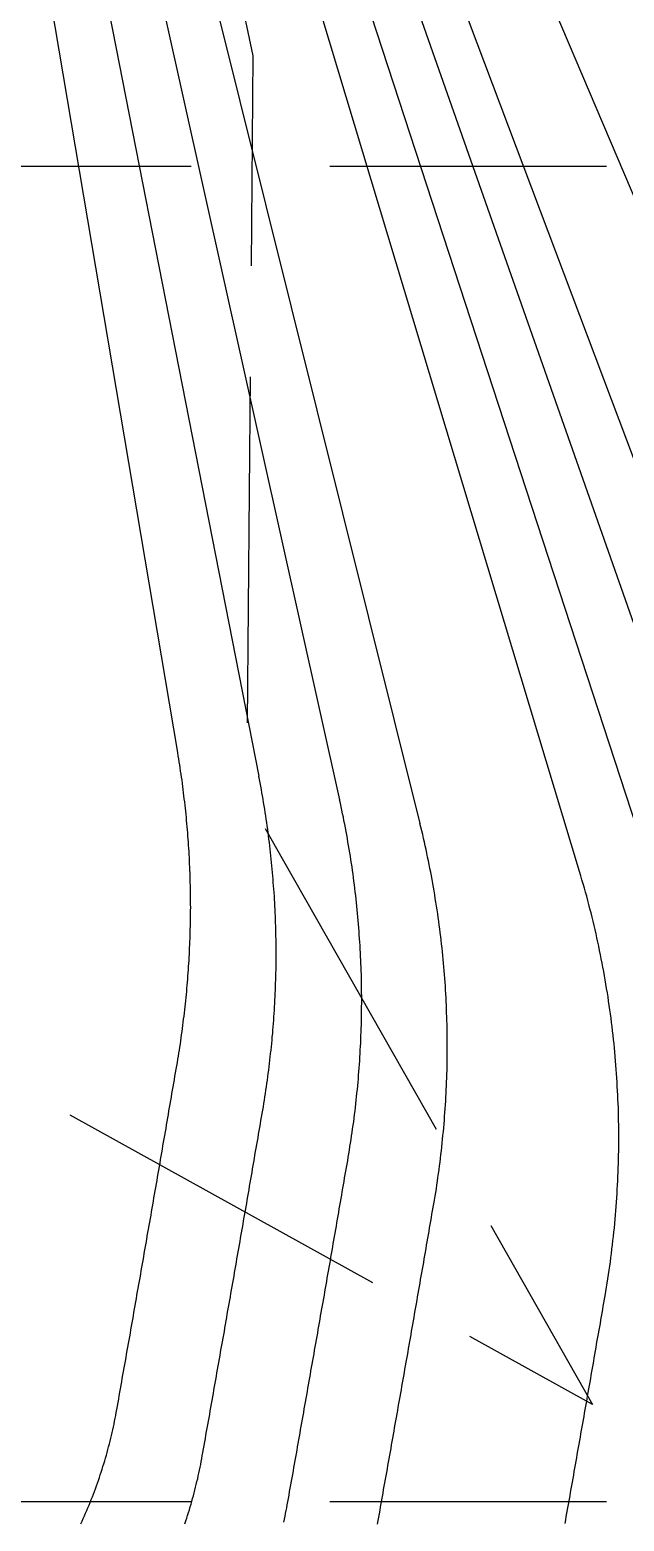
# Model space of a CAD drawing. Header units: inches. Extents: x 2439273 to 2445077, y 7048639 to 7057917.
# Drawn here: x 2443262.3 to 2443326.7, y 7053420.7 to 7053582.3 of the extents above; entities that cross this region are included whole.
import ezdxf

# ---------------------------------------------------------------- set-up
doc = ezdxf.new("R2010")
doc.units = ezdxf.units.IN
doc.header["$LTSCALE"] = 300
doc.header["$MEASUREMENT"] = 0
doc.linetypes.add('DASHEDX2', pattern=[0.165, 0.125, -0.04])
doc.linetypes.add('HIDDEN', pattern=[0.375, 0.25, -0.125])
for name, color, linetype in [('EC', 43, 'DASHEDX2'), ('GRID', 254, 'HIDDEN'), ('PC', 43, 'DASHEDX2')]:
    doc.layers.add(name, color=color, linetype=linetype)

msp = doc.modelspace()

# ---------------------------------------------------------------- linework, layer by layer
at = {"layer": 'EC', "color": 43, "linetype": 'DASHEDX2', "flags": 128}
msp.add_lwpolyline([(2443176.27, 7053867.29), (2443176.73, 7053862.48), (2443184.97, 7053840.5), (2443227.08, 7053756.12), (2443256.94, 7053703.97), (2443271.67, 7053669.06), (2443271.63, 7053649.2), (2443286.42, 7053579.49), (2443285.76, 7053499.28), (2443289.77, 7053492.24), (2443323.24, 7053433.32), (2443266.38, 7053464.81), (2443174.65, 7053370.03), (2443194.6, 7053335.13), (2443202.77, 7053337.71), (2443203.25, 7053337.85), (2443207.85, 7053336.86), (2443341.17, 7053406.78), (2443338.3, 7053344.77), (2443362.45, 7053339.1), (2443366.67, 7053333.5), (2443394.05, 7053332.99), (2443415.43, 7053354.97), (2443437.21, 7053377.5), (2443440.09, 7053380.05), (2443459.25, 7053407.17), (2443447.74, 7053414.11), (2443449.16, 7053430.87), (2443443.12, 7053453.63), (2443438.54, 7053484.56), (2443435.08, 7053526.38)], dxfattribs=at)
at = {"layer": 'GRID', "linetype": 'HIDDEN', "ltscale": 0.4}
for p, q in [((2439424.76, 7053567.54), (2444925.44, 7053567.54)), ((2439424.76, 7053422.78), (2444925.44, 7053422.78))]:
    msp.add_line(p, q, dxfattribs=at)
at = {"layer": 'PC', "color": 24, "linetype": 'Continuous', "flags": 128}
for points in [[(2443334.61, 7053825.31), (2443301.26, 7053606.04), (2443343.26, 7053494.53)], [(2443342.8, 7053826.08), (2443312.22, 7053600.7), (2443357.02, 7053495.42)], [(2443278.29, 7053503.96), (2443257.41, 7053627.4), (2443301.87, 7053824.26)], [(2443305.95, 7053824.19), (2443262.89, 7053624.73), (2443287.08, 7053501.41)], [(2443310.03, 7053824.19), (2443268.38, 7053622.06), (2443295.83, 7053498.86)], [(2443314.13, 7053824.24), (2443273.86, 7053619.39), (2443304.54, 7053496.29)], [(2443321.85, 7053491.07), (2443284.82, 7053614.05), (2443322.32, 7053824.51)], [(2443330.46, 7053488.41), (2443290.3, 7053611.38), (2443326.41, 7053824.73)], [(2443330.51, 7053825), (2443295.78, 7053608.71), (2443338.96, 7053485.95)], [(2443278.25, 7053470.39), (2443278.3, 7053470.72), (2443278.36, 7053471.05), (2443278.41, 7053471.39), (2443278.47, 7053471.72), (2443278.52, 7053472.05), (2443278.57, 7053472.39), (2443278.62, 7053472.72), (2443278.67, 7053473.05), (2443278.71, 7053473.39), (2443278.76, 7053473.72), (2443278.81, 7053474.06), (2443278.85, 7053474.39), (2443278.89, 7053474.73), (2443278.93, 7053475.06), (2443278.98, 7053475.39), (2443279.01, 7053475.73), (2443279.05, 7053476.07), (2443279.09, 7053476.4), (2443279.13, 7053476.74), (2443279.16, 7053477.07), (2443279.2, 7053477.41), (2443279.23, 7053477.74), (2443279.26, 7053478.08), (2443279.29, 7053478.41), (2443279.32, 7053478.75), (2443279.35, 7053479.09), (2443279.38, 7053479.42), (2443279.4, 7053479.76), (2443279.43, 7053480.1), (2443279.45, 7053480.43), (2443279.47, 7053480.77), (2443279.49, 7053481.11), (2443279.51, 7053481.44), (2443279.53, 7053481.78), (2443279.55, 7053482.12), (2443279.57, 7053482.45), (2443279.58, 7053482.79), (2443279.6, 7053483.13), (2443279.61, 7053483.46), (2443279.62, 7053483.8), (2443279.64, 7053484.14), (2443279.65, 7053484.48), (2443279.65, 7053484.81), (2443279.66, 7053485.15), (2443279.67, 7053485.49), (2443279.67, 7053485.82), (2443279.68, 7053486.16), (2443279.68, 7053486.5), (2443279.68, 7053486.84), (2443279.69, 7053487.17), (2443279.68, 7053487.51), (2443279.68, 7053487.85), (2443279.68, 7053488.19), (2443279.68, 7053488.52), (2443279.67, 7053488.86), (2443279.67, 7053489.2), (2443279.66, 7053489.53), (2443279.65, 7053489.87), (2443279.64, 7053490.21), (2443279.63, 7053490.55), (2443279.62, 7053490.88), (2443279.61, 7053491.22), (2443279.59, 7053491.56), (2443279.58, 7053491.89), (2443279.56, 7053492.23), (2443279.55, 7053492.57), (2443279.53, 7053492.91), (2443279.51, 7053493.24), (2443279.49, 7053493.58), (2443279.47, 7053493.92), (2443279.44, 7053494.25), (2443279.42, 7053494.59), (2443279.39, 7053494.92), (2443279.37, 7053495.26), (2443279.34, 7053495.6), (2443279.31, 7053495.93), (2443279.28, 7053496.27), (2443279.25, 7053496.61), (2443279.22, 7053496.94), (2443279.19, 7053497.28), (2443279.15, 7053497.61), (2443279.12, 7053497.95), (2443279.08, 7053498.28), (2443279.04, 7053498.62), (2443279, 7053498.95), (2443278.96, 7053499.29), (2443278.92, 7053499.62), (2443278.88, 7053499.96), (2443278.84, 7053500.29), (2443278.79, 7053500.63), (2443278.75, 7053500.96), (2443278.7, 7053501.3), (2443278.65, 7053501.63), (2443278.6, 7053501.96), (2443278.55, 7053502.3), (2443278.5, 7053502.63), (2443278.45, 7053502.96), (2443278.4, 7053503.3), (2443278.34, 7053503.63), (2443278.29, 7053503.96)], [(2443287.5, 7053465.21), (2443287.57, 7053465.57), (2443287.62, 7053465.93), (2443287.68, 7053466.29), (2443287.74, 7053466.65), (2443287.8, 7053467.01), (2443287.85, 7053467.37), (2443287.9, 7053467.73), (2443287.96, 7053468.09), (2443288.01, 7053468.45), (2443288.06, 7053468.81), (2443288.1, 7053469.17), (2443288.15, 7053469.53), (2443288.2, 7053469.9), (2443288.24, 7053470.26), (2443288.28, 7053470.62), (2443288.32, 7053470.98), (2443288.36, 7053471.34), (2443288.4, 7053471.7), (2443288.44, 7053472.07), (2443288.48, 7053472.43), (2443288.51, 7053472.79), (2443288.54, 7053473.15), (2443288.58, 7053473.52), (2443288.61, 7053473.88), (2443288.64, 7053474.24), (2443288.67, 7053474.6), (2443288.69, 7053474.97), (2443288.72, 7053475.33), (2443288.74, 7053475.69), (2443288.76, 7053476.06), (2443288.79, 7053476.42), (2443288.81, 7053476.78), (2443288.83, 7053477.15), (2443288.84, 7053477.51), (2443288.86, 7053477.87), (2443288.87, 7053478.24), (2443288.89, 7053478.6), (2443288.9, 7053478.97), (2443288.91, 7053479.33), (2443288.92, 7053479.69), (2443288.93, 7053480.06), (2443288.94, 7053480.42), (2443288.94, 7053480.79), (2443288.95, 7053481.15), (2443288.95, 7053481.51), (2443288.95, 7053481.88), (2443288.95, 7053482.24), (2443288.95, 7053482.61), (2443288.95, 7053482.97), (2443288.94, 7053483.33), (2443288.94, 7053483.7), (2443288.93, 7053484.06), (2443288.93, 7053484.43), (2443288.92, 7053484.79), (2443288.91, 7053485.15), (2443288.9, 7053485.52), (2443288.88, 7053485.88), (2443288.87, 7053486.24), (2443288.85, 7053486.61), (2443288.84, 7053486.97), (2443288.82, 7053487.34), (2443288.8, 7053487.7), (2443288.78, 7053488.06), (2443288.76, 7053488.43), (2443288.73, 7053488.79), (2443288.71, 7053489.15), (2443288.68, 7053489.52), (2443288.65, 7053489.88), (2443288.62, 7053490.24), (2443288.59, 7053490.6), (2443288.56, 7053490.97), (2443288.53, 7053491.33), (2443288.5, 7053491.69), (2443288.46, 7053492.05), (2443288.42, 7053492.42), (2443288.39, 7053492.78), (2443288.35, 7053493.14), (2443288.31, 7053493.5), (2443288.27, 7053493.86), (2443288.22, 7053494.22), (2443288.18, 7053494.59), (2443288.13, 7053494.95), (2443288.08, 7053495.31), (2443288.04, 7053495.67), (2443287.99, 7053496.03), (2443287.93, 7053496.39), (2443287.88, 7053496.75), (2443287.83, 7053497.11), (2443287.77, 7053497.47), (2443287.72, 7053497.83), (2443287.66, 7053498.19), (2443287.6, 7053498.55), (2443287.54, 7053498.91), (2443287.48, 7053499.27), (2443287.42, 7053499.62), (2443287.35, 7053499.98), (2443287.29, 7053500.34), (2443287.22, 7053500.7), (2443287.15, 7053501.06), (2443287.08, 7053501.41)], [(2443296.77, 7053460.1), (2443296.84, 7053460.49), (2443296.9, 7053460.87), (2443296.96, 7053461.26), (2443297.02, 7053461.64), (2443297.08, 7053462.03), (2443297.14, 7053462.42), (2443297.2, 7053462.8), (2443297.25, 7053463.19), (2443297.31, 7053463.57), (2443297.36, 7053463.96), (2443297.41, 7053464.35), (2443297.46, 7053464.73), (2443297.51, 7053465.12), (2443297.55, 7053465.51), (2443297.6, 7053465.9), (2443297.64, 7053466.28), (2443297.68, 7053466.67), (2443297.72, 7053467.06), (2443297.76, 7053467.45), (2443297.8, 7053467.84), (2443297.83, 7053468.23), (2443297.87, 7053468.61), (2443297.9, 7053469), (2443297.93, 7053469.39), (2443297.96, 7053469.78), (2443297.99, 7053470.17), (2443298.01, 7053470.56), (2443298.04, 7053470.95), (2443298.06, 7053471.34), (2443298.08, 7053471.73), (2443298.1, 7053472.12), (2443298.12, 7053472.51), (2443298.14, 7053472.9), (2443298.15, 7053473.29), (2443298.17, 7053473.68), (2443298.18, 7053474.07), (2443298.19, 7053474.46), (2443298.2, 7053474.85), (2443298.21, 7053475.24), (2443298.22, 7053475.63), (2443298.22, 7053476.02), (2443298.22, 7053476.41), (2443298.23, 7053476.8), (2443298.23, 7053477.19), (2443298.23, 7053477.58), (2443298.22, 7053477.97), (2443298.22, 7053478.36), (2443298.21, 7053478.75), (2443298.21, 7053479.14), (2443298.2, 7053479.53), (2443298.19, 7053479.92), (2443298.18, 7053480.31), (2443298.16, 7053480.7), (2443298.15, 7053481.09), (2443298.13, 7053481.48), (2443298.11, 7053481.87), (2443298.09, 7053482.26), (2443298.07, 7053482.65), (2443298.05, 7053483.04), (2443298.03, 7053483.42), (2443298, 7053483.81), (2443297.97, 7053484.2), (2443297.95, 7053484.59), (2443297.92, 7053484.98), (2443297.88, 7053485.37), (2443297.85, 7053485.76), (2443297.82, 7053486.15), (2443297.78, 7053486.54), (2443297.74, 7053486.92), (2443297.7, 7053487.31), (2443297.66, 7053487.7), (2443297.62, 7053488.09), (2443297.58, 7053488.48), (2443297.53, 7053488.86), (2443297.49, 7053489.25), (2443297.44, 7053489.64), (2443297.39, 7053490.02), (2443297.34, 7053490.41), (2443297.29, 7053490.8), (2443297.23, 7053491.18), (2443297.18, 7053491.57), (2443297.12, 7053491.96), (2443297.06, 7053492.34), (2443297, 7053492.73), (2443296.94, 7053493.11), (2443296.87, 7053493.5), (2443296.81, 7053493.88), (2443296.74, 7053494.27), (2443296.68, 7053494.65), (2443296.61, 7053495.04), (2443296.54, 7053495.42), (2443296.46, 7053495.8), (2443296.39, 7053496.19), (2443296.31, 7053496.57), (2443296.24, 7053496.95), (2443296.16, 7053497.33), (2443296.08, 7053497.71), (2443296, 7053498.1), (2443295.92, 7053498.48), (2443295.83, 7053498.86)], [(2443306.05, 7053455.05), (2443306.12, 7053455.46), (2443306.18, 7053455.87), (2443306.25, 7053456.28), (2443306.32, 7053456.69), (2443306.38, 7053457.1), (2443306.44, 7053457.51), (2443306.5, 7053457.92), (2443306.56, 7053458.34), (2443306.61, 7053458.75), (2443306.67, 7053459.16), (2443306.72, 7053459.57), (2443306.77, 7053459.98), (2443306.82, 7053460.4), (2443306.87, 7053460.81), (2443306.92, 7053461.22), (2443306.96, 7053461.64), (2443307, 7053462.05), (2443307.04, 7053462.46), (2443307.08, 7053462.88), (2443307.12, 7053463.29), (2443307.16, 7053463.71), (2443307.19, 7053464.12), (2443307.22, 7053464.53), (2443307.25, 7053464.95), (2443307.28, 7053465.36), (2443307.31, 7053465.78), (2443307.34, 7053466.19), (2443307.36, 7053466.61), (2443307.38, 7053467.02), (2443307.4, 7053467.44), (2443307.42, 7053467.85), (2443307.44, 7053468.27), (2443307.45, 7053468.68), (2443307.47, 7053469.1), (2443307.48, 7053469.51), (2443307.49, 7053469.93), (2443307.49, 7053470.35), (2443307.5, 7053470.76), (2443307.51, 7053471.18), (2443307.51, 7053471.59), (2443307.51, 7053472.01), (2443307.51, 7053472.42), (2443307.51, 7053472.84), (2443307.5, 7053473.25), (2443307.5, 7053473.67), (2443307.49, 7053474.09), (2443307.48, 7053474.5), (2443307.47, 7053474.92), (2443307.46, 7053475.33), (2443307.44, 7053475.75), (2443307.43, 7053476.16), (2443307.41, 7053476.58), (2443307.39, 7053476.99), (2443307.37, 7053477.41), (2443307.35, 7053477.82), (2443307.32, 7053478.24), (2443307.3, 7053478.65), (2443307.27, 7053479.07), (2443307.24, 7053479.48), (2443307.21, 7053479.9), (2443307.17, 7053480.31), (2443307.14, 7053480.73), (2443307.1, 7053481.14), (2443307.06, 7053481.55), (2443307.02, 7053481.97), (2443306.98, 7053482.38), (2443306.94, 7053482.79), (2443306.89, 7053483.21), (2443306.84, 7053483.62), (2443306.8, 7053484.03), (2443306.75, 7053484.44), (2443306.69, 7053484.86), (2443306.64, 7053485.27), (2443306.58, 7053485.68), (2443306.53, 7053486.09), (2443306.47, 7053486.5), (2443306.41, 7053486.92), (2443306.34, 7053487.33), (2443306.28, 7053487.74), (2443306.21, 7053488.15), (2443306.15, 7053488.56), (2443306.08, 7053488.97), (2443306.01, 7053489.38), (2443305.93, 7053489.79), (2443305.86, 7053490.2), (2443305.78, 7053490.6), (2443305.71, 7053491.01), (2443305.63, 7053491.42), (2443305.55, 7053491.83), (2443305.46, 7053492.23), (2443305.38, 7053492.64), (2443305.29, 7053493.05), (2443305.2, 7053493.45), (2443305.11, 7053493.86), (2443305.02, 7053494.27), (2443304.93, 7053494.67), (2443304.84, 7053495.08), (2443304.74, 7053495.48), (2443304.64, 7053495.88), (2443304.54, 7053496.29)], [(2443324.62, 7053445.09), (2443324.7, 7053445.55), (2443324.77, 7053446.01), (2443324.85, 7053446.47), (2443324.92, 7053446.93), (2443324.99, 7053447.39), (2443325.06, 7053447.85), (2443325.12, 7053448.31), (2443325.19, 7053448.77), (2443325.25, 7053449.23), (2443325.31, 7053449.69), (2443325.36, 7053450.15), (2443325.42, 7053450.61), (2443325.47, 7053451.07), (2443325.52, 7053451.53), (2443325.57, 7053452), (2443325.62, 7053452.46), (2443325.66, 7053452.92), (2443325.7, 7053453.38), (2443325.74, 7053453.85), (2443325.78, 7053454.31), (2443325.82, 7053454.77), (2443325.85, 7053455.24), (2443325.88, 7053455.7), (2443325.91, 7053456.17), (2443325.94, 7053456.63), (2443325.97, 7053457.09), (2443325.99, 7053457.56), (2443326.01, 7053458.02), (2443326.03, 7053458.49), (2443326.04, 7053458.95), (2443326.06, 7053459.42), (2443326.07, 7053459.88), (2443326.08, 7053460.34), (2443326.09, 7053460.81), (2443326.09, 7053461.27), (2443326.1, 7053461.74), (2443326.1, 7053462.2), (2443326.1, 7053462.67), (2443326.09, 7053463.13), (2443326.09, 7053463.6), (2443326.08, 7053464.06), (2443326.07, 7053464.53), (2443326.06, 7053464.99), (2443326.05, 7053465.46), (2443326.03, 7053465.92), (2443326.01, 7053466.39), (2443325.99, 7053466.85), (2443325.97, 7053467.31), (2443325.94, 7053467.78), (2443325.92, 7053468.24), (2443325.89, 7053468.71), (2443325.86, 7053469.17), (2443325.82, 7053469.63), (2443325.79, 7053470.1), (2443325.75, 7053470.56), (2443325.71, 7053471.02), (2443325.67, 7053471.49), (2443325.62, 7053471.95), (2443325.58, 7053472.41), (2443325.53, 7053472.87), (2443325.48, 7053473.34), (2443325.43, 7053473.8), (2443325.37, 7053474.26), (2443325.31, 7053474.72), (2443325.26, 7053475.18), (2443325.19, 7053475.64), (2443325.13, 7053476.1), (2443325.07, 7053476.56), (2443325, 7053477.02), (2443324.93, 7053477.48), (2443324.86, 7053477.94), (2443324.78, 7053478.4), (2443324.71, 7053478.86), (2443324.63, 7053479.32), (2443324.55, 7053479.77), (2443324.46, 7053480.23), (2443324.38, 7053480.69), (2443324.29, 7053481.14), (2443324.2, 7053481.6), (2443324.11, 7053482.06), (2443324.02, 7053482.51), (2443323.92, 7053482.97), (2443323.83, 7053483.42), (2443323.73, 7053483.88), (2443323.63, 7053484.33), (2443323.52, 7053484.78), (2443323.42, 7053485.23), (2443323.31, 7053485.69), (2443323.2, 7053486.14), (2443323.09, 7053486.59), (2443322.97, 7053487.04), (2443322.86, 7053487.49), (2443322.74, 7053487.94), (2443322.62, 7053488.39), (2443322.49, 7053488.84), (2443322.37, 7053489.28), (2443322.24, 7053489.73), (2443322.11, 7053490.18), (2443321.98, 7053490.62), (2443321.85, 7053491.07)], [(2443271.69, 7053432.75), (2443271.75, 7053433.13), (2443271.82, 7053433.51), (2443271.89, 7053433.88), (2443271.95, 7053434.26), (2443272.02, 7053434.63), (2443272.09, 7053435.01), (2443272.15, 7053435.39), (2443272.22, 7053435.76), (2443272.28, 7053436.14), (2443272.35, 7053436.51), (2443272.42, 7053436.89), (2443272.48, 7053437.27), (2443272.55, 7053437.64), (2443272.62, 7053438.02), (2443272.68, 7053438.4), (2443272.75, 7053438.77), (2443272.82, 7053439.15), (2443272.88, 7053439.52), (2443272.95, 7053439.9), (2443273.01, 7053440.28), (2443273.08, 7053440.65), (2443273.15, 7053441.03), (2443273.21, 7053441.41), (2443273.28, 7053441.78), (2443273.35, 7053442.16), (2443273.41, 7053442.53), (2443273.48, 7053442.91), (2443273.54, 7053443.29), (2443273.61, 7053443.66), (2443273.68, 7053444.04), (2443273.74, 7053444.42), (2443273.81, 7053444.79), (2443273.87, 7053445.17), (2443273.94, 7053445.54), (2443274.01, 7053445.92), (2443274.07, 7053446.3), (2443274.14, 7053446.67), (2443274.2, 7053447.05), (2443274.27, 7053447.43), (2443274.33, 7053447.8), (2443274.4, 7053448.18), (2443274.47, 7053448.56), (2443274.53, 7053448.93), (2443274.6, 7053449.31), (2443274.66, 7053449.68), (2443274.73, 7053450.06), (2443274.79, 7053450.44), (2443274.86, 7053450.81), (2443274.93, 7053451.19), (2443274.99, 7053451.57), (2443275.06, 7053451.94), (2443275.12, 7053452.32), (2443275.19, 7053452.7), (2443275.25, 7053453.07), (2443275.32, 7053453.45), (2443275.39, 7053453.82), (2443275.45, 7053454.2), (2443275.52, 7053454.58), (2443275.58, 7053454.95), (2443275.65, 7053455.33), (2443275.71, 7053455.71), (2443275.78, 7053456.08), (2443275.84, 7053456.46), (2443275.91, 7053456.84), (2443275.97, 7053457.21), (2443276.04, 7053457.59), (2443276.1, 7053457.96), (2443276.17, 7053458.34), (2443276.23, 7053458.72), (2443276.3, 7053459.09), (2443276.37, 7053459.47), (2443276.43, 7053459.85), (2443276.5, 7053460.22), (2443276.56, 7053460.6), (2443276.63, 7053460.98), (2443276.69, 7053461.35), (2443276.76, 7053461.73), (2443276.82, 7053462.11), (2443276.89, 7053462.48), (2443276.95, 7053462.86), (2443277.02, 7053463.23), (2443277.08, 7053463.61), (2443277.15, 7053463.99), (2443277.21, 7053464.36), (2443277.28, 7053464.74), (2443277.34, 7053465.12), (2443277.41, 7053465.49), (2443277.47, 7053465.87), (2443277.53, 7053466.25), (2443277.6, 7053466.62), (2443277.66, 7053467), (2443277.73, 7053467.38), (2443277.79, 7053467.75), (2443277.86, 7053468.13), (2443277.92, 7053468.51), (2443277.99, 7053468.88), (2443278.05, 7053469.26), (2443278.12, 7053469.64), (2443278.18, 7053470.01), (2443278.25, 7053470.39)], [(2443280.95, 7053427.75), (2443281.02, 7053428.12), (2443281.09, 7053428.5), (2443281.15, 7053428.87), (2443281.22, 7053429.25), (2443281.29, 7053429.62), (2443281.35, 7053430), (2443281.42, 7053430.37), (2443281.49, 7053430.74), (2443281.55, 7053431.12), (2443281.62, 7053431.49), (2443281.68, 7053431.87), (2443281.75, 7053432.24), (2443281.82, 7053432.62), (2443281.88, 7053432.99), (2443281.95, 7053433.37), (2443282.02, 7053433.74), (2443282.08, 7053434.12), (2443282.15, 7053434.49), (2443282.21, 7053434.86), (2443282.28, 7053435.24), (2443282.35, 7053435.61), (2443282.41, 7053435.99), (2443282.48, 7053436.36), (2443282.54, 7053436.74), (2443282.61, 7053437.11), (2443282.68, 7053437.49), (2443282.74, 7053437.86), (2443282.81, 7053438.24), (2443282.87, 7053438.61), (2443282.94, 7053438.98), (2443283.01, 7053439.36), (2443283.07, 7053439.73), (2443283.14, 7053440.11), (2443283.2, 7053440.48), (2443283.27, 7053440.86), (2443283.34, 7053441.23), (2443283.4, 7053441.61), (2443283.47, 7053441.98), (2443283.53, 7053442.36), (2443283.6, 7053442.73), (2443283.66, 7053443.11), (2443283.73, 7053443.48), (2443283.8, 7053443.85), (2443283.86, 7053444.23), (2443283.93, 7053444.6), (2443283.99, 7053444.98), (2443284.06, 7053445.35), (2443284.12, 7053445.73), (2443284.19, 7053446.1), (2443284.25, 7053446.48), (2443284.32, 7053446.85), (2443284.39, 7053447.23), (2443284.45, 7053447.6), (2443284.52, 7053447.98), (2443284.58, 7053448.35), (2443284.65, 7053448.73), (2443284.71, 7053449.1), (2443284.78, 7053449.47), (2443284.84, 7053449.85), (2443284.91, 7053450.22), (2443284.97, 7053450.6), (2443285.04, 7053450.97), (2443285.1, 7053451.35), (2443285.17, 7053451.72), (2443285.23, 7053452.1), (2443285.3, 7053452.47), (2443285.37, 7053452.85), (2443285.43, 7053453.22), (2443285.5, 7053453.6), (2443285.56, 7053453.97), (2443285.63, 7053454.35), (2443285.69, 7053454.72), (2443285.76, 7053455.1), (2443285.82, 7053455.47), (2443285.89, 7053455.84), (2443285.95, 7053456.22), (2443286.02, 7053456.59), (2443286.08, 7053456.97), (2443286.15, 7053457.34), (2443286.21, 7053457.72), (2443286.28, 7053458.09), (2443286.34, 7053458.47), (2443286.41, 7053458.84), (2443286.47, 7053459.22), (2443286.53, 7053459.59), (2443286.6, 7053459.97), (2443286.66, 7053460.34), (2443286.73, 7053460.72), (2443286.79, 7053461.09), (2443286.86, 7053461.47), (2443286.92, 7053461.84), (2443286.99, 7053462.22), (2443287.05, 7053462.59), (2443287.12, 7053462.97), (2443287.18, 7053463.34), (2443287.25, 7053463.71), (2443287.31, 7053464.09), (2443287.38, 7053464.46), (2443287.44, 7053464.84), (2443287.5, 7053465.21)], [(2443290.22, 7053422.74), (2443290.29, 7053423.12), (2443290.35, 7053423.49), (2443290.42, 7053423.86), (2443290.49, 7053424.24), (2443290.55, 7053424.61), (2443290.62, 7053424.98), (2443290.69, 7053425.36), (2443290.75, 7053425.73), (2443290.82, 7053426.1), (2443290.88, 7053426.48), (2443290.95, 7053426.85), (2443291.02, 7053427.22), (2443291.08, 7053427.6), (2443291.15, 7053427.97), (2443291.22, 7053428.35), (2443291.28, 7053428.72), (2443291.35, 7053429.09), (2443291.41, 7053429.47), (2443291.48, 7053429.84), (2443291.55, 7053430.21), (2443291.61, 7053430.59), (2443291.68, 7053430.96), (2443291.75, 7053431.33), (2443291.81, 7053431.71), (2443291.88, 7053432.08), (2443291.94, 7053432.45), (2443292.01, 7053432.83), (2443292.08, 7053433.2), (2443292.14, 7053433.57), (2443292.21, 7053433.95), (2443292.27, 7053434.32), (2443292.34, 7053434.7), (2443292.4, 7053435.07), (2443292.47, 7053435.44), (2443292.54, 7053435.82), (2443292.6, 7053436.19), (2443292.67, 7053436.56), (2443292.73, 7053436.94), (2443292.8, 7053437.31), (2443292.87, 7053437.68), (2443292.93, 7053438.06), (2443293, 7053438.43), (2443293.06, 7053438.8), (2443293.13, 7053439.18), (2443293.19, 7053439.55), (2443293.26, 7053439.93), (2443293.32, 7053440.3), (2443293.39, 7053440.67), (2443293.46, 7053441.05), (2443293.52, 7053441.42), (2443293.59, 7053441.79), (2443293.65, 7053442.17), (2443293.72, 7053442.54), (2443293.78, 7053442.91), (2443293.85, 7053443.29), (2443293.91, 7053443.66), (2443293.98, 7053444.03), (2443294.04, 7053444.41), (2443294.11, 7053444.78), (2443294.18, 7053445.16), (2443294.24, 7053445.53), (2443294.31, 7053445.9), (2443294.37, 7053446.28), (2443294.44, 7053446.65), (2443294.5, 7053447.02), (2443294.57, 7053447.4), (2443294.63, 7053447.77), (2443294.7, 7053448.14), (2443294.76, 7053448.52), (2443294.83, 7053448.89), (2443294.89, 7053449.27), (2443294.96, 7053449.64), (2443295.02, 7053450.01), (2443295.09, 7053450.39), (2443295.15, 7053450.76), (2443295.22, 7053451.13), (2443295.28, 7053451.51), (2443295.35, 7053451.88), (2443295.41, 7053452.26), (2443295.48, 7053452.63), (2443295.54, 7053453), (2443295.61, 7053453.38), (2443295.67, 7053453.75), (2443295.74, 7053454.12), (2443295.8, 7053454.5), (2443295.87, 7053454.87), (2443295.93, 7053455.25), (2443296, 7053455.62), (2443296.06, 7053455.99), (2443296.13, 7053456.37), (2443296.19, 7053456.74), (2443296.25, 7053457.11), (2443296.32, 7053457.49), (2443296.38, 7053457.86), (2443296.45, 7053458.24), (2443296.51, 7053458.61), (2443296.58, 7053458.98), (2443296.64, 7053459.36), (2443296.71, 7053459.73), (2443296.77, 7053460.1)], [(2443299.95, 7053420.35), (2443300.02, 7053420.72), (2443300.08, 7053421.09), (2443300.15, 7053421.47), (2443300.22, 7053421.84), (2443300.28, 7053422.21), (2443300.35, 7053422.58), (2443300.42, 7053422.96), (2443300.48, 7053423.33), (2443300.55, 7053423.7), (2443300.61, 7053424.08), (2443300.68, 7053424.45), (2443300.75, 7053424.82), (2443300.81, 7053425.2), (2443300.88, 7053425.57), (2443300.95, 7053425.94), (2443301.01, 7053426.32), (2443301.08, 7053426.69), (2443301.14, 7053427.06), (2443301.21, 7053427.43), (2443301.28, 7053427.81), (2443301.34, 7053428.18), (2443301.41, 7053428.55), (2443301.47, 7053428.93), (2443301.54, 7053429.3), (2443301.61, 7053429.67), (2443301.67, 7053430.05), (2443301.74, 7053430.42), (2443301.8, 7053430.79), (2443301.87, 7053431.17), (2443301.94, 7053431.54), (2443302, 7053431.91), (2443302.07, 7053432.28), (2443302.13, 7053432.66), (2443302.2, 7053433.03), (2443302.27, 7053433.4), (2443302.33, 7053433.78), (2443302.4, 7053434.15), (2443302.46, 7053434.52), (2443302.53, 7053434.9), (2443302.59, 7053435.27), (2443302.66, 7053435.64), (2443302.73, 7053436.02), (2443302.79, 7053436.39), (2443302.86, 7053436.76), (2443302.92, 7053437.14), (2443302.99, 7053437.51), (2443303.05, 7053437.88), (2443303.12, 7053438.25), (2443303.18, 7053438.63), (2443303.25, 7053439), (2443303.32, 7053439.37), (2443303.38, 7053439.75), (2443303.45, 7053440.12), (2443303.51, 7053440.49), (2443303.58, 7053440.87), (2443303.64, 7053441.24), (2443303.71, 7053441.61), (2443303.77, 7053441.99), (2443303.84, 7053442.36), (2443303.9, 7053442.73), (2443303.97, 7053443.11), (2443304.03, 7053443.48), (2443304.1, 7053443.85), (2443304.16, 7053444.23), (2443304.23, 7053444.6), (2443304.29, 7053444.97), (2443304.36, 7053445.35), (2443304.42, 7053445.72), (2443304.49, 7053446.09), (2443304.56, 7053446.47), (2443304.62, 7053446.84), (2443304.69, 7053447.21), (2443304.75, 7053447.59), (2443304.82, 7053447.96), (2443304.88, 7053448.33), (2443304.95, 7053448.7), (2443305.01, 7053449.08), (2443305.07, 7053449.45), (2443305.14, 7053449.82), (2443305.2, 7053450.2), (2443305.27, 7053450.57), (2443305.33, 7053450.94), (2443305.4, 7053451.32), (2443305.46, 7053451.69), (2443305.53, 7053452.06), (2443305.59, 7053452.44), (2443305.66, 7053452.81), (2443305.72, 7053453.18), (2443305.79, 7053453.56), (2443305.85, 7053453.93), (2443305.92, 7053454.3), (2443305.98, 7053454.68), (2443306.05, 7053455.05)], [(2443320.28, 7053420.42), (2443320.34, 7053420.79), (2443320.41, 7053421.17), (2443320.48, 7053421.54), (2443320.54, 7053421.91), (2443320.61, 7053422.29), (2443320.68, 7053422.66), (2443320.74, 7053423.04), (2443320.81, 7053423.41), (2443320.88, 7053423.78), (2443320.94, 7053424.16), (2443321.01, 7053424.53), (2443321.07, 7053424.9), (2443321.14, 7053425.28), (2443321.21, 7053425.65), (2443321.27, 7053426.03), (2443321.34, 7053426.4), (2443321.4, 7053426.77), (2443321.47, 7053427.15), (2443321.54, 7053427.52), (2443321.6, 7053427.89), (2443321.67, 7053428.27), (2443321.73, 7053428.64), (2443321.8, 7053429.02), (2443321.87, 7053429.39), (2443321.93, 7053429.76), (2443322, 7053430.14), (2443322.06, 7053430.51), (2443322.13, 7053430.88), (2443322.2, 7053431.26), (2443322.26, 7053431.63), (2443322.33, 7053432.01), (2443322.39, 7053432.38), (2443322.46, 7053432.75), (2443322.52, 7053433.13), (2443322.59, 7053433.5), (2443322.66, 7053433.88), (2443322.72, 7053434.25), (2443322.79, 7053434.62), (2443322.85, 7053435), (2443322.92, 7053435.37), (2443322.98, 7053435.74), (2443323.05, 7053436.12), (2443323.11, 7053436.49), (2443323.18, 7053436.87), (2443323.25, 7053437.24), (2443323.31, 7053437.61), (2443323.38, 7053437.99), (2443323.44, 7053438.36), (2443323.51, 7053438.74), (2443323.57, 7053439.11), (2443323.64, 7053439.48), (2443323.7, 7053439.86), (2443323.77, 7053440.23), (2443323.83, 7053440.6), (2443323.9, 7053440.98), (2443323.97, 7053441.35), (2443324.03, 7053441.73), (2443324.1, 7053442.1), (2443324.16, 7053442.47), (2443324.23, 7053442.85), (2443324.29, 7053443.22), (2443324.36, 7053443.6), (2443324.42, 7053443.97), (2443324.49, 7053444.34), (2443324.55, 7053444.72), (2443324.62, 7053445.09)], [(2443267.78, 7053420.38), (2443267.92, 7053420.66), (2443268.05, 7053420.95), (2443268.18, 7053421.24), (2443268.3, 7053421.53), (2443268.43, 7053421.82), (2443268.55, 7053422.12), (2443268.67, 7053422.41), (2443268.8, 7053422.7), (2443268.91, 7053423), (2443269.03, 7053423.29), (2443269.14, 7053423.59), (2443269.26, 7053423.89), (2443269.37, 7053424.18), (2443269.48, 7053424.48), (2443269.58, 7053424.78), (2443269.69, 7053425.08), (2443269.79, 7053425.38), (2443269.89, 7053425.68), (2443269.99, 7053425.98), (2443270.09, 7053426.29), (2443270.18, 7053426.59), (2443270.28, 7053426.89), (2443270.37, 7053427.2), (2443270.46, 7053427.5), (2443270.55, 7053427.81), (2443270.63, 7053428.11), (2443270.72, 7053428.42), (2443270.8, 7053428.72), (2443270.88, 7053429.03), (2443270.96, 7053429.34), (2443271.03, 7053429.65), (2443271.11, 7053429.96), (2443271.18, 7053430.26), (2443271.25, 7053430.57), (2443271.32, 7053430.88), (2443271.38, 7053431.19), (2443271.45, 7053431.51), (2443271.51, 7053431.82), (2443271.57, 7053432.13), (2443271.63, 7053432.44), (2443271.69, 7053432.75)], [(2443279.06, 7053420.38), (2443279.16, 7053420.68), (2443279.26, 7053420.99), (2443279.36, 7053421.29), (2443279.45, 7053421.59), (2443279.55, 7053421.89), (2443279.64, 7053422.2), (2443279.73, 7053422.5), (2443279.81, 7053422.81), (2443279.9, 7053423.11), (2443279.98, 7053423.42), (2443280.07, 7053423.72), (2443280.15, 7053424.03), (2443280.22, 7053424.34), (2443280.3, 7053424.65), (2443280.37, 7053424.95), (2443280.45, 7053425.26), (2443280.52, 7053425.57), (2443280.59, 7053425.88), (2443280.65, 7053426.19), (2443280.72, 7053426.5), (2443280.78, 7053426.81), (2443280.84, 7053427.13), (2443280.9, 7053427.44), (2443280.95, 7053427.75)], [(2443289.78, 7053420.57), (2443289.85, 7053420.88), (2443289.92, 7053421.19), (2443289.98, 7053421.5), (2443290.04, 7053421.81), (2443290.11, 7053422.12), (2443290.16, 7053422.43), (2443290.22, 7053422.74)]]:
    msp.add_lwpolyline(points, dxfattribs=at)

doc.saveas('drawing.dxf')
